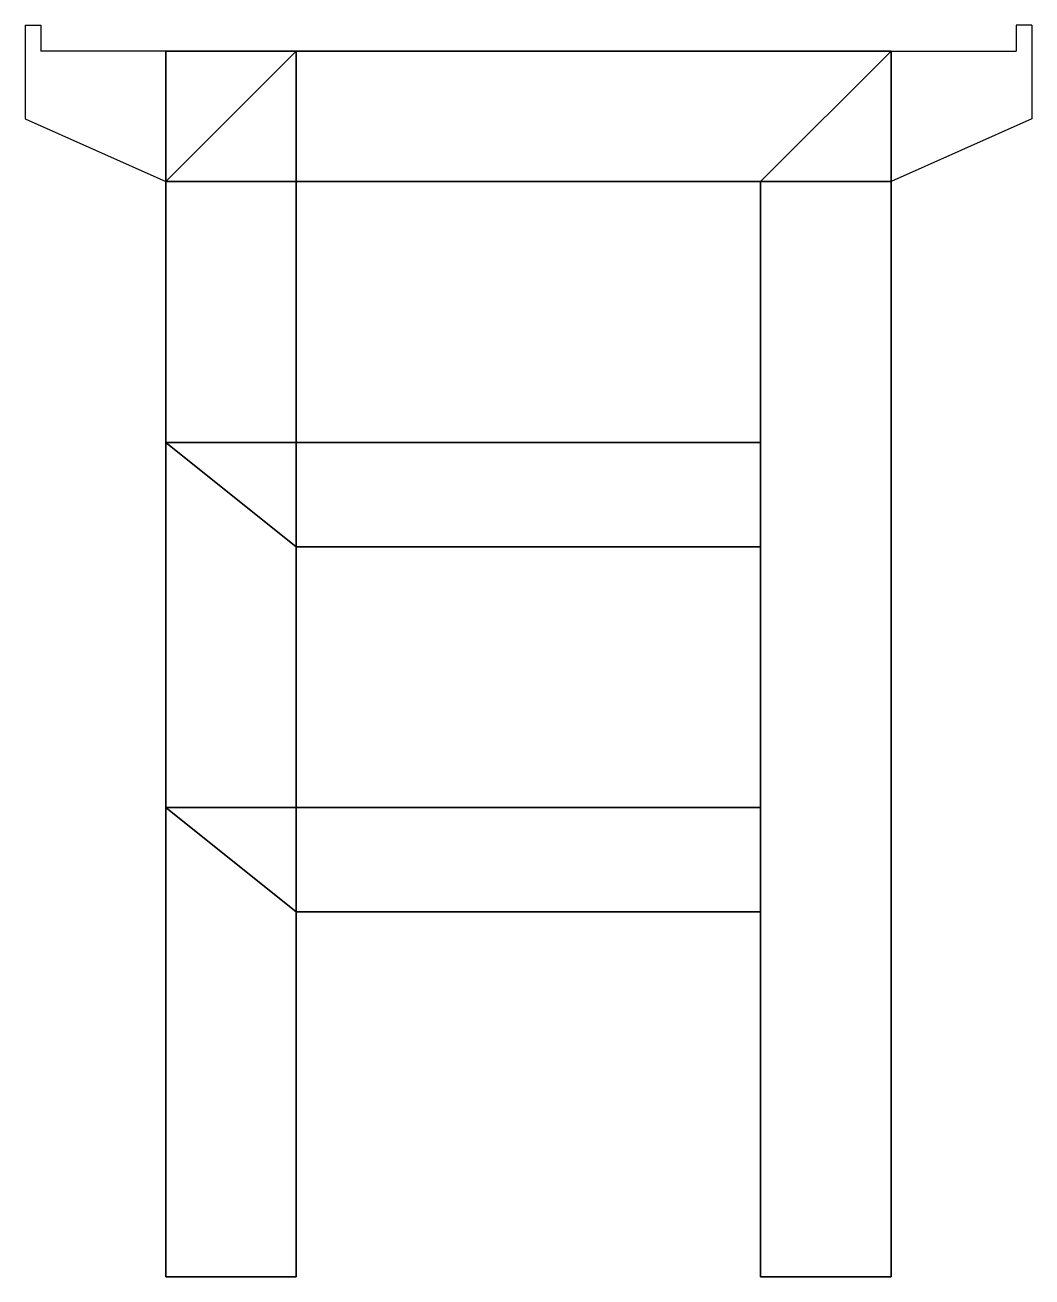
# Model space of a CAD drawing. Header units: millimetres. Extents: x -4075 to -2145, y 3673 to 6073.
import ezdxf

# ---------------------------------------------------------------- set-up
doc = ezdxf.new("R2010")
doc.units = ezdxf.units.MM
doc.layers.add('WALL', color=9, linetype='Continuous')

msp = doc.modelspace()

# ---------------------------------------------------------------- linework, layer by layer
for p, q in [((-4075.2, 6073.1, -25), (-4075.2, 6073.1, 275)), ((-4075.2, 6073.1, 275), (-4075.2, 5893.1, 275)), ((-4075.2, 6073.1, 275), (-4045.2, 6073.1, 275)), ((-4075.2, 6073.1, -25), (-4075.2, 5893.1, -25)), ((-4075.2, 6073.1, -25), (-4045.2, 6073.1, -25)), ((-4045.2, 6073.1, -25), (-4045.2, 6073.1, 275)), ((-4045.2, 6073.1, 275), (-4045.2, 6023.1, 275)), ((-4045.2, 6073.1, -25), (-4045.2, 6023.1, -25)), ((-2175.2, 6073.1, -25), (-2175.2, 6073.1, 275)), ((-2175.2, 6073.1, 275), (-2175.2, 6023.1, 275)), ((-2145.2, 6073.1, 275), (-2175.2, 6073.1, 275)), ((-2175.2, 6073.1, -25), (-2175.2, 6023.1, -25)), ((-2145.2, 6073.1, -25), (-2175.2, 6073.1, -25)), ((-2145.2, 6073.1, -25), (-2145.2, 6073.1, 275)), ((-2145.2, 6073.1, 275), (-2145.2, 5893.1, 275)), ((-2145.2, 6073.1, -25), (-2145.2, 5893.1, -25)), ((-4045.2, 6023.1, -25), (-4045.2, 6023.1, 275)), ((-3805.2, 6023.1, 275), (-4045.2, 6023.1, 275)), ((-3805.2, 6023.1, -25), (-4045.2, 6023.1, -25)), ((-3805.2, 5773.1), (-3805.2, 6023.1)), ((-3805.2, 5773.1, 250), (-3805.2, 6023.1, 250)), ((-2415.2, 6023.1, 275), (-2415.2, 5773.1, 275)), ((-2415.2, 6023.1, -25), (-2415.2, 5773.1, -25)), ((-2415.2, 6023.1, 275), (-2175.2, 6023.1, 275)), ((-2415.2, 6023.1, -25), (-2175.2, 6023.1, -25)), ((-2175.2, 6023.1, -25), (-2175.2, 6023.1, 275)), ((-4075.2, 5893.1, -25), (-4075.2, 5893.1, 275)), ((-4075.2, 5893.1, 275), (-3805.2, 5773.1, 275)), ((-4075.2, 5893.1, -25), (-3805.2, 5773.1, -25)), ((-2145.2, 5893.1, 275), (-2415.2, 5773.1, 275)), ((-2145.2, 5893.1, -25), (-2415.2, 5773.1, -25)), ((-2145.2, 5893.1, -25), (-2145.2, 5893.1, 275)), ((-2415.2, 5773.1, -25), (-3805.2, 5773.1, -25)), ((-3805.2, 5773.1, 275), (-2415.2, 5773.1, 275)), ((-3805.2, 5773.1, -25), (-3805.2, 5773.1, 275)), ((-2415.2, 5773.1, 275), (-2415.2, 5773.1, -25)), ((-3555.2, 5273.1, 25), (-3555.2, 5073.1, 25)), ((-3555.2, 5273.1, 225), (-3555.2, 5073.1, 225)), ((-3555.2, 5273.1), (-3555.2, 5073.1)), ((-3555.2, 5273.1, 250), (-3555.2, 5073.1, 250)), ((-3555.2, 4573.1, 25), (-3555.2, 4373.1, 25)), ((-3555.2, 4573.1, 225), (-3555.2, 4373.1, 225)), ((-3555.2, 4573.1), (-3555.2, 4373.1)), ((-3555.2, 4573.1, 250), (-3555.2, 4373.1, 250))]:
    msp.add_line(p, q)

# ---------------------------------------------------------------- meshes
at = {"layer": 'WALL'}
mesh = msp.add_polyface(dxfattribs=at)
corners = [(-3805.2, 6023.1, -25), (-3555.2, 6023.1, -25), (-3555.2, 6023.1, 275), (-3805.2, 6023.1, 275), (-3805.2, 5773.1, -25), (-3805.2, 5773.1, 275), (-3555.2, 5773.1, 275)]
mesh.append_faces([[corners[k] for k in face] for face in [(0, 1, 4, 4)]], dxfattribs={"vtx0": -1, "vtx1": -1, "vtx2": -1})
mesh.append_faces([[corners[k] for k in face] for face in [(1, 2, 5, 4), (5, 6, 2, 5)]], dxfattribs={"vtx0": -1, "vtx1": -1, "vtx2": -1, "vtx3": -1})
mesh.append_faces([[corners[k] for k in face] for face in [(3, 0, 4, 5)]], dxfattribs={"vtx0": -1, "vtx2": -1})
mesh.append_faces([[corners[k] for k in face] for face in [(2, 3, 5, 5)]], dxfattribs={"vtx0": -1, "vtx2": -1, "vtx3": -1})
mesh.append_faces([[corners[k] for k in face] for face in [(0, 1, 2, 0)]], dxfattribs={"vtx1": -1, "vtx2": -1})
mesh.append_faces([[corners[k] for k in face] for face in [(2, 3, 0, 2)]], dxfattribs={"vtx2": -1})
mesh = msp.add_polyface(dxfattribs=at)
corners = [(-3555.2, 6023.1, -25), (-2415.2, 6023.1, -25), (-2415.2, 6023.1, 275), (-3555.2, 6023.1, 275), (-3555.2, 5773.1, -25), (-2665.2, 5773.1, -25), (-2665.2, 5773.1, 275), (-3555.2, 5773.1, 275), (-2415.2, 5773.1, 275)]
mesh.append_faces([[corners[k] for k in face] for face in [(0, 1, 5, 4), (1, 2, 6, 5), (2, 3, 7, 6), (3, 0, 4, 7), (6, 8, 2, 6)]], dxfattribs={"vtx0": -1, "vtx1": -1, "vtx2": -1, "vtx3": -1})
mesh.append_faces([[corners[k] for k in face] for face in [(2, 3, 0, 2)]], dxfattribs={"vtx1": -1, "vtx2": -1})
mesh.append_faces([[corners[k] for k in face] for face in [(0, 1, 2, 0), (4, 5, 6, 4), (6, 7, 4, 6)]], dxfattribs={"vtx2": -1})
mesh = msp.add_polyface(dxfattribs=at)
corners = [(-2665.2, 3673.1), (-2665.2, 5773.1), (-2665.2, 5773.1, 250), (-2665.2, 3673.1, 250), (-2415.2, 3673.1), (-2415.2, 6023.1), (-2415.2, 6023.1, 250), (-2415.2, 3673.1, 250), (-2415.2, 5773.1, 250)]
mesh.append_faces([[corners[k] for k in face] for face in [(0, 1, 5, 4)]], dxfattribs={"vtx0": -1, "vtx1": -1, "vtx2": -1})
mesh.append_faces([[corners[k] for k in face] for face in [(1, 2, 6, 5), (6, 8, 2, 6)]], dxfattribs={"vtx0": -1, "vtx1": -1, "vtx2": -1, "vtx3": -1})
mesh.append_faces([[corners[k] for k in face] for face in [(3, 0, 4, 7)]], dxfattribs={"vtx0": -1, "vtx2": -1})
mesh.append_faces([[corners[k] for k in face] for face in [(2, 3, 7, 6)]], dxfattribs={"vtx0": -1, "vtx2": -1, "vtx3": -1})
mesh.append_faces([[corners[k] for k in face] for face in [(0, 1, 2, 0), (2, 3, 0, 2), (4, 5, 6, 4), (6, 7, 4, 6)]], dxfattribs={"vtx2": -1})
mesh = msp.add_polyface(dxfattribs=at)
corners = [(-3805.2, 5273.1), (-3805.2, 5773.1), (-3805.2, 5773.1, 250), (-3805.2, 5273.1, 250), (-3555.2, 5273.1), (-3555.2, 5773.1), (-3555.2, 5773.1, 250), (-3555.2, 5273.1, 250)]
mesh.append_faces([[corners[k] for k in face] for face in [(0, 1, 5, 4), (1, 2, 6, 5), (2, 3, 7, 6), (3, 0, 4, 7)]], dxfattribs={"vtx0": -1, "vtx1": -1, "vtx2": -1, "vtx3": -1})
mesh.append_faces([[corners[k] for k in face] for face in [(2, 3, 0, 2)]], dxfattribs={"vtx1": -1, "vtx2": -1})
mesh.append_faces([[corners[k] for k in face] for face in [(0, 1, 2, 0), (4, 5, 6, 4), (6, 7, 4, 6)]], dxfattribs={"vtx2": -1})
mesh = msp.add_polyface(dxfattribs=at)
corners = [(-3805.2, 4573.1), (-3805.2, 5273.1), (-3805.2, 5273.1, 250), (-3805.2, 4573.1, 250), (-3555.2, 4573.1), (-3555.2, 5073.1), (-3555.2, 5073.1, 250), (-3555.2, 4573.1, 250), (-3555.2, 5273.1, 250)]
mesh.append_faces([[corners[k] for k in face] for face in [(0, 1, 5, 4), (1, 2, 6, 5), (2, 3, 7, 6), (3, 0, 4, 7), (6, 8, 2, 6)]], dxfattribs={"vtx0": -1, "vtx1": -1, "vtx2": -1, "vtx3": -1})
mesh.append_faces([[corners[k] for k in face] for face in [(0, 1, 2, 0), (2, 3, 0, 2)]], dxfattribs={"vtx1": -1, "vtx2": -1})
mesh.append_faces([[corners[k] for k in face] for face in [(4, 5, 6, 4), (6, 7, 4, 6)]], dxfattribs={"vtx2": -1})
mesh = msp.add_polyface(dxfattribs=at)
corners = [(-3555.2, 5273.1, 25), (-2665.2, 5273.1, 25), (-2665.2, 5273.1, 225), (-3555.2, 5273.1, 225), (-3555.2, 5073.1, 25), (-2665.2, 5073.1, 25), (-2665.2, 5073.1, 225), (-3555.2, 5073.1, 225)]
mesh.append_faces([[corners[k] for k in face] for face in [(2, 3, 7, 6)]], dxfattribs={"vtx0": -1, "vtx1": -1, "vtx2": -1})
mesh.append_faces([[corners[k] for k in face] for face in [(3, 0, 4, 7)]], dxfattribs={"vtx0": -1, "vtx1": -1, "vtx2": -1, "vtx3": -1})
mesh.append_faces([[corners[k] for k in face] for face in [(1, 2, 6, 5)]], dxfattribs={"vtx0": -1, "vtx2": -1})
mesh.append_faces([[corners[k] for k in face] for face in [(0, 1, 5, 4)]], dxfattribs={"vtx0": -1, "vtx2": -1, "vtx3": -1})
mesh.append_faces([[corners[k] for k in face] for face in [(0, 1, 2, 0), (2, 3, 0, 2), (4, 5, 6, 4), (6, 7, 4, 6)]], dxfattribs={"vtx2": -1})
mesh = msp.add_polyface(dxfattribs=at)
corners = [(-3805.2, 3673.1), (-3805.2, 4573.1), (-3805.2, 4573.1, 250), (-3805.2, 3673.1, 250), (-3555.2, 3673.1), (-3555.2, 4373.1), (-3555.2, 4373.1, 250), (-3555.2, 3673.1, 250), (-3555.2, 4573.1, 250)]
mesh.append_faces([[corners[k] for k in face] for face in [(0, 1, 5, 4)]], dxfattribs={"vtx0": -1, "vtx1": -1, "vtx2": -1})
mesh.append_faces([[corners[k] for k in face] for face in [(1, 2, 6, 5), (6, 8, 2, 6)]], dxfattribs={"vtx0": -1, "vtx1": -1, "vtx2": -1, "vtx3": -1})
mesh.append_faces([[corners[k] for k in face] for face in [(3, 0, 4, 7)]], dxfattribs={"vtx0": -1, "vtx2": -1})
mesh.append_faces([[corners[k] for k in face] for face in [(2, 3, 7, 6)]], dxfattribs={"vtx0": -1, "vtx2": -1, "vtx3": -1})
mesh.append_faces([[corners[k] for k in face] for face in [(0, 1, 2, 0)]], dxfattribs={"vtx1": -1, "vtx2": -1})
mesh.append_faces([[corners[k] for k in face] for face in [(2, 3, 0, 2), (4, 5, 6, 4), (6, 7, 4, 6)]], dxfattribs={"vtx2": -1})
mesh = msp.add_polyface(dxfattribs=at)
corners = [(-3555.2, 4573.1, 25), (-2665.2, 4573.1, 25), (-2665.2, 4573.1, 225), (-3555.2, 4573.1, 225), (-3555.2, 4373.1, 25), (-2665.2, 4373.1, 25), (-2665.2, 4373.1, 225), (-3555.2, 4373.1, 225)]
mesh.append_faces([[corners[k] for k in face] for face in [(2, 3, 7, 6)]], dxfattribs={"vtx0": -1, "vtx1": -1, "vtx2": -1})
mesh.append_faces([[corners[k] for k in face] for face in [(3, 0, 4, 7)]], dxfattribs={"vtx0": -1, "vtx1": -1, "vtx2": -1, "vtx3": -1})
mesh.append_faces([[corners[k] for k in face] for face in [(1, 2, 6, 5)]], dxfattribs={"vtx0": -1, "vtx2": -1})
mesh.append_faces([[corners[k] for k in face] for face in [(0, 1, 5, 4)]], dxfattribs={"vtx0": -1, "vtx2": -1, "vtx3": -1})
mesh.append_faces([[corners[k] for k in face] for face in [(0, 1, 2, 0), (2, 3, 0, 2), (4, 5, 6, 4), (6, 7, 4, 6)]], dxfattribs={"vtx2": -1})

doc.saveas('drawing.dxf')
